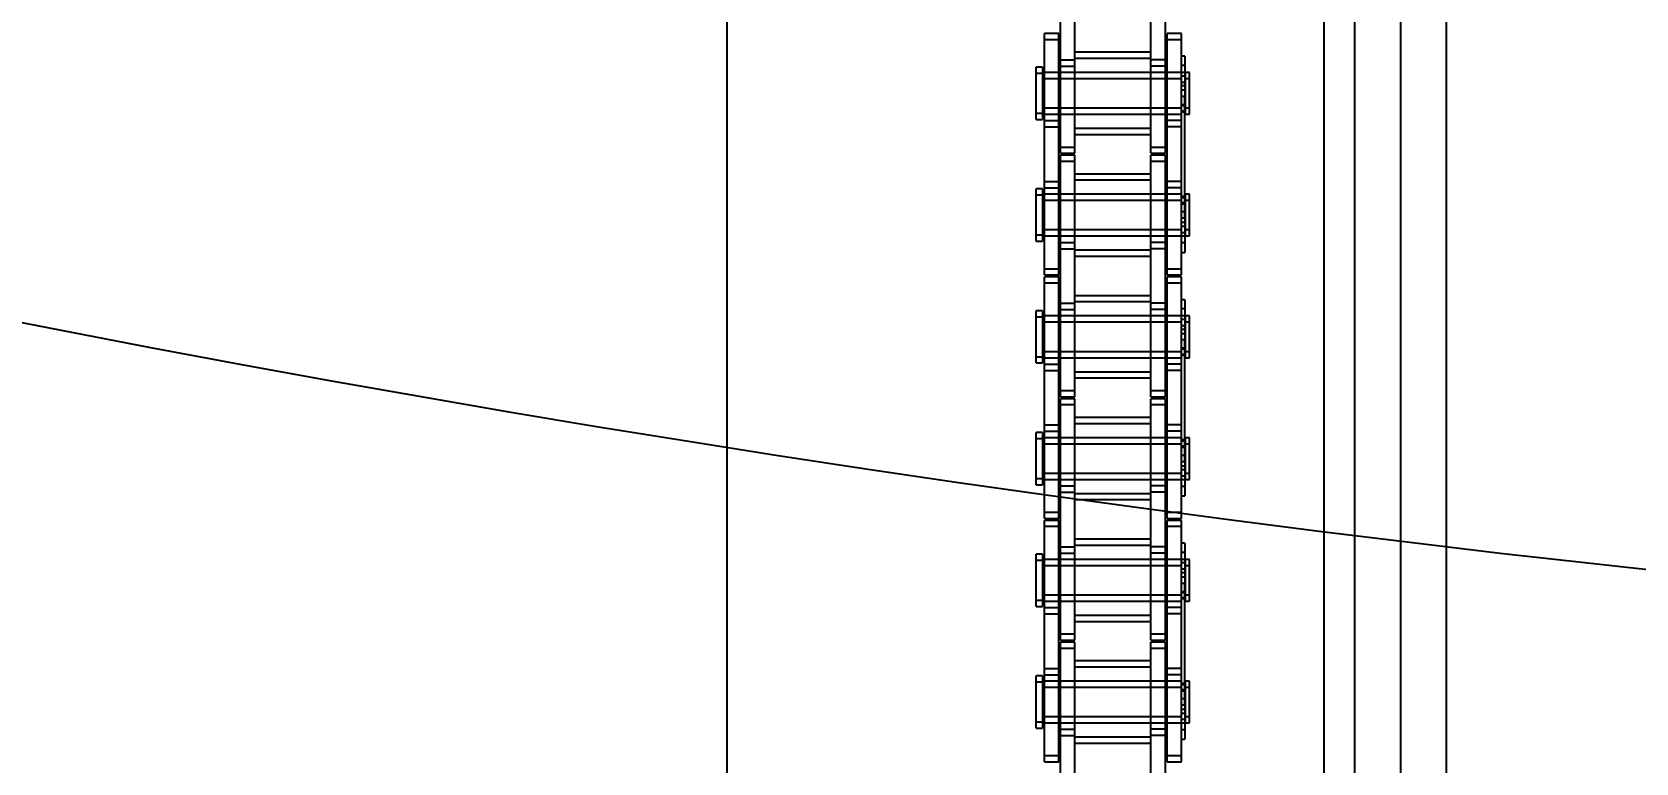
# Model space of a CAD drawing. Header units: metres. Extents: x 0 to 63075, y 0 to 44550.
# Drawn here: x 13911 to 14078.3, y 29265 to 29341.2 of the extents above; entities that cross this region are included whole.
import ezdxf

# ---------------------------------------------------------------- set-up
doc = ezdxf.new("R2010")
doc.units = ezdxf.units.M
doc.header["$LTSCALE"] = 75
doc.linetypes.add('HIDDEN2', pattern=[4.7625, 3.175, -1.5875])
for name, color, linetype in [('18_COTAS', 7, 'Continuous'), ('SDM', 7, 'Continuous'), ('SL1', 8, 'Continuous'), ('SL4', 4, 'Continuous'), ('ST1', 7, 'HIDDEN2')]:
    doc.layers.add(name, color=color, linetype=linetype)
doc.styles.add('ROMANS', font='ROMANS.SHX')
doc.dimstyles.new('75___1-75', dxfattribs={"dimscale": 75, "dimtxt": 2.5, "dimasz": 2, "dimexe": 1.5, "dimexo": 1, "dimgap": 0.5, "dimtad": 1, "dimdec": 0, "dimzin": 12, "dimtxsty": 'ROMANS', "dimcen": 0, "dimclrd": 256, "dimclre": 256, "dimclrt": 3, "dimazin": 3, "dimtfac": 1, "dimtdec": 0, "dimtmove": 0, "dimatfit": 0, "dimfxl": 1, "dimlwd": -1, "dimlwe": -1, "dimarcsym": 0})

# ---------------------------------------------------------------- blocks, each defined once
blk = doc.blocks.new('A$C1d93b9d1')
at = {"layer": 'SL1'}
for radius, start, end in [(1979, 150.48869, 76.2155), (1915.5, 151.39767, 77.94663), (1915.5, 151.39767, 77.48242)]:
    blk.add_arc((6031.73, 6950), radius, start, end, dxfattribs=at)
blk = doc.blocks.new('*D27')
at = {"layer": '18_COTAS', "transparency": 16777216}
for p, q in [((12131.24, 27878.33), (12131.24, 30705.37)), ((13913.74, 30509.57), (13913.74, 30705.37)), ((11981.24, 30592.87), (11122.31, 30592.87)), ((13913.74, 30592.87), (12131.24, 30592.87)), ((14063.74, 30592.87), (14213.74, 30592.87))]:
    blk.add_line(p, q, dxfattribs=at)
for points in [[(11981.24, 30617.87), (11981.24, 30567.87), (12131.24, 30592.87)], [(14063.74, 30617.87), (14063.74, 30567.87), (13913.74, 30592.87)]]:
    blk.add_solid(points, dxfattribs=at)
at = {"layer": 'Defpoints', "color": 0, "transparency": 16777216}
for p in [(13913.74, 30592.87), (13913.74, 30434.57), (12131.24, 27803.33)]:
    blk.add_point(p, dxfattribs=at)
at = {"layer": '18_COTAS', "color": 3, "transparency": 16777216, "insert": (11476.78, 30724.12), "char_height": 187.5, "attachment_point": 5, "style": 'ROMANS'}
blk.add_mtext('1782', dxfattribs=at)
blk = doc.blocks.new('A$C429c7d53')
at = {"layer": 'SL4'}
for p, q in [((262.76, 1009.76), (262.76, 2334.74)), ((328.24, 1009.76), (328.24, 2334.74)), ((337.76, 2334.74), (337.76, 1009.76))]:
    blk.add_line(p, q, dxfattribs=at)
at = {"layer": 'ST1'}
for p, q in [((325, 2334.74), (325, 1009.76)), ((328.24, 1009.76), (328.24, 2334.74)), ((333, 2334.74), (333, 1009.76)), ((297.51, 2247.61), (297.51, 2253.96)), ((299.03, 2247.61), (299.03, 2253.96)), ((306.96, 2247.61), (306.96, 2253.96)), ((308.48, 2247.61), (308.48, 2253.96)), ((295.84, 2250.36), (295.84, 2251.01)), ((297.36, 2251.01), (295.84, 2251.01)), ((297.36, 2250.36), (297.36, 2251.01)), ((308.64, 2250.36), (308.64, 2251.01)), ((310.16, 2251.01), (308.64, 2251.01)), ((310.16, 2250.36), (310.16, 2251.01)), ((295.84, 2241.26), (295.84, 2250.36)), ((297.36, 2250.36), (295.84, 2250.36)), ((297.36, 2241.26), (297.36, 2250.36)), ((308.64, 2241.26), (308.64, 2250.36)), ((310.16, 2250.36), (308.64, 2250.36)), ((310.16, 2241.26), (310.16, 2250.36)), ((295, 2246.83), (295, 2247.49)), ((295.66, 2247.49), (295, 2247.49)), ((295.66, 2247.49), (295.66, 2246.83)), ((297.51, 2248.27), (299.03, 2248.27)), ((297.51, 2247.61), (299.03, 2247.61)), ((297.51, 2238.52), (297.51, 2247.61)), ((299.03, 2238.52), (299.03, 2247.61)), ((306.96, 2249.05), (299.03, 2249.05)), ((306.96, 2248.4), (299.03, 2248.4)), ((308.48, 2248.27), (306.96, 2248.27)), ((308.48, 2247.61), (306.96, 2247.61)), ((306.96, 2238.52), (306.96, 2247.61)), ((308.48, 2238.52), (308.48, 2247.61)), ((310.49, 2248.64), (310.16, 2248.64)), ((310.49, 2247.67), (310.16, 2247.67)), ((310.49, 2248.64), (310.49, 2247.67)), ((310.49, 2247.67), (310.49, 2244.44)), ((295, 2242.04), (295, 2246.83)), ((295.66, 2246.83), (295, 2246.83)), ((310.16, 2246.94), (295.66, 2246.94)), ((295.66, 2246.83), (295.66, 2242.04)), ((310.16, 2246.28), (295.66, 2246.28)), ((297.36, 2246.94), (295.84, 2246.94)), ((297.36, 2246.28), (295.84, 2246.28)), ((299.03, 2246.94), (297.51, 2246.94)), ((299.03, 2246.28), (297.51, 2246.28)), ((306.96, 2246.94), (299.03, 2246.94)), ((306.96, 2246.28), (299.03, 2246.28)), ((308.48, 2246.94), (306.96, 2246.94)), ((308.48, 2246.28), (306.96, 2246.28)), ((310.49, 2246.94), (308.64, 2246.94)), ((310.16, 2246.28), (308.64, 2246.28)), ((310.53, 2246.57), (310.16, 2246.57)), ((310.53, 2245.91), (310.16, 2245.91)), ((310.53, 2246.94), (310.53, 2246.28)), ((311, 2246.94), (310.53, 2246.94)), ((310.53, 2246.28), (310.53, 2242.59)), ((311, 2246.28), (310.53, 2246.28)), ((311, 2246.28), (311, 2246.94)), ((311, 2242.59), (311, 2246.28)), ((310.49, 2245.54), (310.16, 2245.54)), ((310.49, 2245.09), (310.16, 2245.09)), ((310.49, 2244.44), (310.16, 2244.44)), ((310.49, 2231.74), (310.49, 2244.44)), ((295, 2242.69), (295.66, 2242.69)), ((295.66, 2243.25), (310.16, 2243.25)), ((295.66, 2242.59), (310.16, 2242.59)), ((295.84, 2243.25), (297.36, 2243.25)), ((295.84, 2242.59), (297.36, 2242.59)), ((297.51, 2243.25), (299.03, 2243.25)), ((297.51, 2242.59), (299.03, 2242.59)), ((299.03, 2243.25), (306.96, 2243.25)), ((299.03, 2242.59), (306.96, 2242.59)), ((306.96, 2243.25), (308.48, 2243.25)), ((306.96, 2242.59), (308.48, 2242.59)), ((308.64, 2243.25), (310.16, 2243.25)), ((308.64, 2242.59), (310.16, 2242.59)), ((310.16, 2243.61), (310.53, 2243.61)), ((310.49, 2243.47), (310.16, 2243.47)), ((310.16, 2242.96), (310.53, 2242.96)), ((310.49, 2242.82), (310.16, 2242.82)), ((310.53, 2243.25), (311, 2243.25)), ((310.53, 2242.59), (311, 2242.59)), ((295, 2242.04), (295.66, 2242.04)), ((295.84, 2241.92), (297.36, 2241.92)), ((295.84, 2241.26), (297.36, 2241.26)), ((295.84, 2234.91), (295.84, 2241.26)), ((297.36, 2234.91), (297.36, 2241.26)), ((299.03, 2241.13), (306.96, 2241.13)), ((310.16, 2241.92), (308.64, 2241.92)), ((310.16, 2241.26), (308.64, 2241.26)), ((308.64, 2234.91), (308.64, 2241.26)), ((310.16, 2234.91), (310.16, 2241.26)), ((297.51, 2239.17), (299.03, 2239.17)), ((299.03, 2240.48), (306.96, 2240.48)), ((306.96, 2239.17), (308.48, 2239.17)), ((297.51, 2238.52), (299.03, 2238.52)), ((297.51, 2237.66), (297.51, 2238.31)), ((299.03, 2238.31), (297.51, 2238.31)), ((297.51, 2228.56), (297.51, 2237.66)), ((299.03, 2237.66), (297.51, 2237.66)), ((299.03, 2237.66), (299.03, 2238.31)), ((299.03, 2228.56), (299.03, 2237.66)), ((306.96, 2238.52), (308.48, 2238.52)), ((306.96, 2237.66), (306.96, 2238.31)), ((308.48, 2238.31), (306.96, 2238.31)), ((306.96, 2228.56), (306.96, 2237.66)), ((308.48, 2237.66), (306.96, 2237.66)), ((308.48, 2237.66), (308.48, 2238.31)), ((308.48, 2228.56), (308.48, 2237.66)), ((306.96, 2236.35), (299.03, 2236.35)), ((306.96, 2235.7), (299.03, 2235.7)), ((295, 2234.13), (295, 2234.79)), ((295.66, 2234.79), (295, 2234.79)), ((295, 2229.34), (295, 2234.13)), ((295.66, 2234.13), (295, 2234.13)), ((295.66, 2234.79), (295.66, 2234.13)), ((310.16, 2234.24), (295.66, 2234.24)), ((295.66, 2234.13), (295.66, 2229.34)), ((295.84, 2235.57), (297.36, 2235.57)), ((295.84, 2234.91), (297.36, 2234.91)), ((295.84, 2225.82), (295.84, 2234.91)), ((297.36, 2234.24), (295.84, 2234.24)), ((297.36, 2225.82), (297.36, 2234.91)), ((299.03, 2234.24), (297.51, 2234.24)), ((306.96, 2234.24), (299.03, 2234.24)), ((308.48, 2234.24), (306.96, 2234.24)), ((310.16, 2235.57), (308.64, 2235.57)), ((310.16, 2234.91), (308.64, 2234.91)), ((308.64, 2225.82), (308.64, 2234.91)), ((310.16, 2234.24), (308.64, 2234.24)), ((310.16, 2225.82), (310.16, 2234.91)), ((310.53, 2234.24), (310.53, 2233.58)), ((311, 2234.24), (310.53, 2234.24)), ((311, 2233.58), (311, 2234.24)), ((310.16, 2233.58), (295.66, 2233.58)), ((297.36, 2233.58), (295.84, 2233.58)), ((299.03, 2233.58), (297.51, 2233.58)), ((306.96, 2233.58), (299.03, 2233.58)), ((308.48, 2233.58), (306.96, 2233.58)), ((310.16, 2233.58), (308.64, 2233.58)), ((310.49, 2234.01), (310.16, 2234.01)), ((310.53, 2233.87), (310.16, 2233.87)), ((310.49, 2233.35), (310.16, 2233.35)), ((310.53, 2233.21), (310.16, 2233.21)), ((310.49, 2232.39), (310.16, 2232.39)), ((310.53, 2233.58), (310.53, 2229.89)), ((311, 2233.58), (310.53, 2233.58)), ((311, 2229.89), (311, 2233.58)), ((310.49, 2231.74), (310.16, 2231.74)), ((310.49, 2231.28), (310.16, 2231.28)), ((310.16, 2230.91), (310.53, 2230.91)), ((310.49, 2231.74), (310.49, 2228.18)), ((295, 2229.99), (295.66, 2229.99)), ((295, 2229.34), (295.66, 2229.34)), ((295.66, 2230.55), (310.16, 2230.55)), ((295.66, 2229.89), (310.16, 2229.89)), ((295.84, 2230.55), (297.36, 2230.55)), ((295.84, 2229.89), (297.36, 2229.89)), ((297.51, 2230.55), (299.03, 2230.55)), ((297.51, 2229.89), (299.03, 2229.89)), ((297.51, 2229.22), (299.03, 2229.22)), ((299.03, 2230.55), (306.96, 2230.55)), ((299.03, 2229.89), (306.96, 2229.89)), ((306.96, 2230.55), (308.48, 2230.55)), ((306.96, 2229.89), (308.48, 2229.89)), ((308.48, 2229.22), (306.96, 2229.22)), ((308.64, 2230.55), (310.16, 2230.55)), ((308.64, 2229.89), (310.49, 2229.89)), ((310.16, 2230.26), (310.53, 2230.26)), ((310.49, 2229.16), (310.16, 2229.16)), ((310.53, 2230.55), (311, 2230.55)), ((310.53, 2229.89), (311, 2229.89)), ((297.51, 2228.56), (299.03, 2228.56)), ((297.51, 2222.21), (297.51, 2228.56)), ((299.03, 2222.21), (299.03, 2228.56)), ((299.03, 2228.43), (306.96, 2228.43)), ((299.03, 2227.78), (306.96, 2227.78)), ((308.48, 2228.56), (306.96, 2228.56)), ((306.96, 2222.21), (306.96, 2228.56)), ((308.48, 2222.21), (308.48, 2228.56)), ((310.16, 2228.18), (310.49, 2228.18)), ((295.84, 2226.47), (297.36, 2226.47)), ((295.84, 2225.82), (297.36, 2225.82)), ((308.64, 2226.47), (310.16, 2226.47)), ((308.64, 2225.82), (310.16, 2225.82)), ((295.84, 2224.96), (295.84, 2225.61)), ((297.36, 2225.61), (295.84, 2225.61)), ((295.84, 2215.86), (295.84, 2224.96)), ((297.36, 2224.96), (295.84, 2224.96)), ((297.36, 2224.96), (297.36, 2225.61)), ((297.36, 2215.86), (297.36, 2224.96)), ((308.64, 2224.96), (308.64, 2225.61)), ((310.16, 2225.61), (308.64, 2225.61)), ((308.64, 2215.86), (308.64, 2224.96)), ((310.16, 2224.96), (308.64, 2224.96)), ((310.16, 2224.96), (310.16, 2225.61)), ((310.16, 2215.86), (310.16, 2224.96)), ((297.51, 2222.87), (299.03, 2222.87)), ((306.96, 2223.65), (299.03, 2223.65)), ((306.96, 2223), (299.03, 2223)), ((308.48, 2222.87), (306.96, 2222.87)), ((310.49, 2223.24), (310.16, 2223.24)), ((310.49, 2223.24), (310.49, 2222.27)), ((295, 2221.43), (295, 2222.09)), ((295.66, 2222.09), (295, 2222.09)), ((295, 2216.64), (295, 2221.43)), ((295.66, 2221.43), (295, 2221.43)), ((295.66, 2222.09), (295.66, 2221.43)), ((310.16, 2221.54), (295.66, 2221.54)), ((295.66, 2221.43), (295.66, 2216.64)), ((310.16, 2220.88), (295.66, 2220.88)), ((297.36, 2221.54), (295.84, 2221.54)), ((297.36, 2220.88), (295.84, 2220.88)), ((297.51, 2222.21), (299.03, 2222.21)), ((297.51, 2213.12), (297.51, 2222.21)), ((299.03, 2221.54), (297.51, 2221.54)), ((299.03, 2220.88), (297.51, 2220.88)), ((299.03, 2213.12), (299.03, 2222.21)), ((306.96, 2221.54), (299.03, 2221.54)), ((306.96, 2220.88), (299.03, 2220.88)), ((308.48, 2222.21), (306.96, 2222.21)), ((306.96, 2213.12), (306.96, 2222.21)), ((308.48, 2221.54), (306.96, 2221.54)), ((308.48, 2220.88), (306.96, 2220.88)), ((308.48, 2213.12), (308.48, 2222.21)), ((310.49, 2221.54), (308.64, 2221.54)), ((310.16, 2220.88), (308.64, 2220.88)), ((310.49, 2222.27), (310.16, 2222.27)), ((310.53, 2221.17), (310.16, 2221.17)), ((310.49, 2222.27), (310.49, 2219.04)), ((310.53, 2221.54), (310.53, 2220.88)), ((311, 2221.54), (310.53, 2221.54)), ((310.53, 2220.88), (310.53, 2217.19)), ((311, 2220.88), (310.53, 2220.88)), ((311, 2220.88), (311, 2221.54)), ((311, 2217.19), (311, 2220.88)), ((310.53, 2220.51), (310.16, 2220.51)), ((310.49, 2220.14), (310.16, 2220.14)), ((310.49, 2219.69), (310.16, 2219.69)), ((310.49, 2219.04), (310.16, 2219.04)), ((310.49, 2206.34), (310.49, 2219.04)), ((295, 2217.29), (295.66, 2217.29)), ((295.66, 2217.85), (310.16, 2217.85)), ((295.84, 2217.85), (297.36, 2217.85)), ((297.51, 2217.85), (299.03, 2217.85)), ((299.03, 2217.85), (306.96, 2217.85)), ((306.96, 2217.85), (308.48, 2217.85)), ((308.64, 2217.85), (310.16, 2217.85)), ((310.16, 2218.21), (310.53, 2218.21)), ((310.49, 2218.07), (310.16, 2218.07)), ((310.16, 2217.56), (310.53, 2217.56)), ((310.49, 2217.42), (310.16, 2217.42)), ((310.53, 2217.85), (311, 2217.85)), ((295, 2216.64), (295.66, 2216.64)), ((295.66, 2217.19), (310.16, 2217.19)), ((295.84, 2217.19), (297.36, 2217.19)), ((295.84, 2216.52), (297.36, 2216.52)), ((295.84, 2215.86), (297.36, 2215.86)), ((295.84, 2209.51), (295.84, 2215.86)), ((297.36, 2209.51), (297.36, 2215.86)), ((297.51, 2217.19), (299.03, 2217.19)), ((299.03, 2217.19), (306.96, 2217.19)), ((299.03, 2215.73), (306.96, 2215.73)), ((306.96, 2217.19), (308.48, 2217.19)), ((308.64, 2217.19), (310.16, 2217.19)), ((310.16, 2216.52), (308.64, 2216.52)), ((310.16, 2215.86), (308.64, 2215.86)), ((308.64, 2209.51), (308.64, 2215.86)), ((310.16, 2209.51), (310.16, 2215.86)), ((310.53, 2217.19), (311, 2217.19)), ((299.03, 2215.08), (306.96, 2215.08)), ((297.51, 2213.77), (299.03, 2213.77)), ((297.51, 2213.12), (299.03, 2213.12)), ((297.51, 2212.26), (297.51, 2212.91)), ((299.03, 2212.91), (297.51, 2212.91)), ((299.03, 2212.26), (299.03, 2212.91)), ((306.96, 2213.77), (308.48, 2213.77)), ((306.96, 2213.12), (308.48, 2213.12)), ((306.96, 2212.26), (306.96, 2212.91)), ((308.48, 2212.91), (306.96, 2212.91)), ((308.48, 2212.26), (308.48, 2212.91)), ((297.51, 2203.16), (297.51, 2212.26)), ((299.03, 2212.26), (297.51, 2212.26)), ((299.03, 2203.16), (299.03, 2212.26)), ((306.96, 2210.95), (299.03, 2210.95)), ((306.96, 2203.16), (306.96, 2212.26)), ((308.48, 2212.26), (306.96, 2212.26)), ((308.48, 2203.16), (308.48, 2212.26)), ((295, 2208.73), (295, 2209.39)), ((295.66, 2209.39), (295, 2209.39)), ((295.66, 2209.39), (295.66, 2208.73)), ((295.84, 2210.17), (297.36, 2210.17)), ((295.84, 2209.51), (297.36, 2209.51)), ((295.84, 2200.42), (295.84, 2209.51)), ((297.36, 2200.42), (297.36, 2209.51)), ((306.96, 2210.3), (299.03, 2210.3)), ((310.16, 2210.17), (308.64, 2210.17)), ((310.16, 2209.51), (308.64, 2209.51)), ((308.64, 2200.42), (308.64, 2209.51)), ((310.16, 2200.42), (310.16, 2209.51)), ((295, 2203.94), (295, 2208.73)), ((295.66, 2208.73), (295, 2208.73)), ((310.16, 2208.84), (295.66, 2208.84)), ((295.66, 2208.73), (295.66, 2203.94)), ((310.16, 2208.18), (295.66, 2208.18)), ((297.36, 2208.84), (295.84, 2208.84)), ((297.36, 2208.18), (295.84, 2208.18)), ((299.03, 2208.84), (297.51, 2208.84)), ((299.03, 2208.18), (297.51, 2208.18)), ((306.96, 2208.84), (299.03, 2208.84)), ((306.96, 2208.18), (299.03, 2208.18)), ((308.48, 2208.84), (306.96, 2208.84)), ((308.48, 2208.18), (306.96, 2208.18)), ((310.16, 2208.84), (308.64, 2208.84)), ((310.16, 2208.18), (308.64, 2208.18)), ((310.49, 2208.61), (310.16, 2208.61)), ((310.53, 2208.47), (310.16, 2208.47)), ((310.49, 2207.95), (310.16, 2207.95)), ((310.53, 2207.81), (310.16, 2207.81)), ((310.53, 2208.84), (310.53, 2208.18)), ((311, 2208.84), (310.53, 2208.84)), ((310.53, 2208.18), (310.53, 2204.49)), ((311, 2208.18), (310.53, 2208.18)), ((311, 2208.18), (311, 2208.84)), ((311, 2204.49), (311, 2208.18)), ((310.49, 2206.99), (310.16, 2206.99)), ((310.49, 2206.34), (310.16, 2206.34)), ((310.49, 2205.88), (310.16, 2205.88)), ((310.49, 2206.34), (310.49, 2202.78)), ((295, 2204.59), (295.66, 2204.59)), ((295, 2203.94), (295.66, 2203.94)), ((295.66, 2205.15), (310.16, 2205.15)), ((295.66, 2204.49), (310.16, 2204.49)), ((295.84, 2205.15), (297.36, 2205.15)), ((295.84, 2204.49), (297.36, 2204.49)), ((297.51, 2205.15), (299.03, 2205.15)), ((297.51, 2204.49), (299.03, 2204.49)), ((299.03, 2205.15), (306.96, 2205.15)), ((299.03, 2204.49), (306.96, 2204.49)), ((306.96, 2205.15), (308.48, 2205.15)), ((306.96, 2204.49), (308.48, 2204.49)), ((308.64, 2205.15), (310.16, 2205.15)), ((308.64, 2204.49), (310.49, 2204.49)), ((310.16, 2205.51), (310.53, 2205.51)), ((310.16, 2204.86), (310.53, 2204.86)), ((310.53, 2205.15), (311, 2205.15)), ((310.53, 2204.49), (311, 2204.49)), ((297.51, 2203.82), (299.03, 2203.82)), ((297.51, 2203.16), (299.03, 2203.16)), ((297.51, 2196.81), (297.51, 2203.16)), ((299.03, 2196.81), (299.03, 2203.16)), ((299.03, 2203.03), (306.96, 2203.03)), ((299.03, 2202.38), (306.96, 2202.38)), ((308.48, 2203.82), (306.96, 2203.82)), ((308.48, 2203.16), (306.96, 2203.16)), ((306.96, 2196.81), (306.96, 2203.16)), ((308.48, 2196.81), (308.48, 2203.16)), ((310.49, 2203.76), (310.16, 2203.76)), ((310.16, 2202.78), (310.49, 2202.78)), ((295.84, 2201.07), (297.36, 2201.07)), ((308.64, 2201.07), (310.16, 2201.07)), ((295.84, 2200.42), (297.36, 2200.42)), ((295.84, 2199.56), (295.84, 2200.21)), ((297.36, 2200.21), (295.84, 2200.21)), ((295.84, 2190.46), (295.84, 2199.56)), ((297.36, 2199.56), (295.84, 2199.56)), ((297.36, 2199.56), (297.36, 2200.21)), ((297.36, 2190.46), (297.36, 2199.56)), ((308.64, 2200.42), (310.16, 2200.42)), ((308.64, 2199.56), (308.64, 2200.21)), ((310.16, 2200.21), (308.64, 2200.21)), ((308.64, 2190.46), (308.64, 2199.56)), ((310.16, 2199.56), (308.64, 2199.56)), ((310.16, 2199.56), (310.16, 2200.21)), ((310.16, 2190.46), (310.16, 2199.56)), ((297.51, 2197.47), (299.03, 2197.47)), ((306.96, 2198.25), (299.03, 2198.25)), ((306.96, 2197.6), (299.03, 2197.6)), ((308.48, 2197.47), (306.96, 2197.47)), ((310.49, 2197.84), (310.16, 2197.84)), ((310.49, 2197.84), (310.49, 2196.87)), ((295, 2196.03), (295, 2196.69)), ((295.66, 2196.69), (295, 2196.69)), ((295, 2191.24), (295, 2196.03)), ((295.66, 2196.03), (295, 2196.03)), ((295.66, 2196.69), (295.66, 2196.03)), ((310.16, 2196.14), (295.66, 2196.14)), ((295.66, 2196.03), (295.66, 2191.24)), ((297.36, 2196.14), (295.84, 2196.14)), ((297.51, 2196.81), (299.03, 2196.81)), ((297.51, 2187.72), (297.51, 2196.81)), ((299.03, 2196.14), (297.51, 2196.14)), ((299.03, 2187.72), (299.03, 2196.81)), ((306.96, 2196.14), (299.03, 2196.14)), ((308.48, 2196.81), (306.96, 2196.81)), ((306.96, 2187.72), (306.96, 2196.81)), ((308.48, 2196.14), (306.96, 2196.14)), ((308.48, 2187.72), (308.48, 2196.81)), ((310.49, 2196.14), (308.64, 2196.14)), ((310.49, 2196.87), (310.16, 2196.87)), ((310.53, 2195.77), (310.16, 2195.77)), ((310.49, 2196.87), (310.49, 2193.64)), ((310.53, 2196.14), (310.53, 2195.48)), ((311, 2196.14), (310.53, 2196.14)), ((311, 2195.48), (311, 2196.14)), ((310.16, 2195.48), (295.66, 2195.48)), ((297.36, 2195.48), (295.84, 2195.48)), ((299.03, 2195.48), (297.51, 2195.48)), ((306.96, 2195.48), (299.03, 2195.48)), ((308.48, 2195.48), (306.96, 2195.48)), ((310.16, 2195.48), (308.64, 2195.48)), ((310.53, 2195.11), (310.16, 2195.11)), ((310.49, 2194.74), (310.16, 2194.74)), ((310.49, 2194.29), (310.16, 2194.29)), ((310.53, 2195.48), (310.53, 2191.79)), ((311, 2195.48), (310.53, 2195.48)), ((311, 2191.79), (311, 2195.48)), ((295.66, 2192.45), (310.16, 2192.45)), ((295.84, 2192.45), (297.36, 2192.45)), ((297.51, 2192.45), (299.03, 2192.45)), ((299.03, 2192.45), (306.96, 2192.45)), ((306.96, 2192.45), (308.48, 2192.45)), ((308.64, 2192.45), (310.16, 2192.45)), ((310.49, 2193.64), (310.16, 2193.64)), ((310.16, 2192.81), (310.53, 2192.81)), ((310.49, 2192.67), (310.16, 2192.67)), ((310.49, 2180.94), (310.49, 2193.64)), ((310.53, 2192.45), (311, 2192.45)), ((295, 2191.89), (295.66, 2191.89)), ((295, 2191.24), (295.66, 2191.24)), ((295.66, 2191.79), (310.16, 2191.79)), ((295.84, 2191.79), (297.36, 2191.79)), ((295.84, 2191.12), (297.36, 2191.12)), ((297.51, 2191.79), (299.03, 2191.79)), ((299.03, 2191.79), (306.96, 2191.79)), ((306.96, 2191.79), (308.48, 2191.79)), ((308.64, 2191.79), (310.16, 2191.79)), ((310.16, 2191.12), (308.64, 2191.12)), ((310.16, 2192.16), (310.53, 2192.16)), ((310.49, 2192.02), (310.16, 2192.02)), ((310.53, 2191.79), (311, 2191.79)), ((295.84, 2190.46), (297.36, 2190.46)), ((295.84, 2184.11), (295.84, 2190.46)), ((297.36, 2184.11), (297.36, 2190.46)), ((299.03, 2190.33), (306.96, 2190.33)), ((299.03, 2189.68), (306.96, 2189.68)), ((310.16, 2190.46), (308.64, 2190.46)), ((308.64, 2184.11), (308.64, 2190.46)), ((310.16, 2184.11), (310.16, 2190.46)), ((297.51, 2188.37), (299.03, 2188.37)), ((297.51, 2187.72), (299.03, 2187.72)), ((297.51, 2186.86), (297.51, 2187.51)), ((299.03, 2187.51), (297.51, 2187.51)), ((299.03, 2186.86), (299.03, 2187.51)), ((306.96, 2188.37), (308.48, 2188.37)), ((306.96, 2187.72), (308.48, 2187.72)), ((306.96, 2186.86), (306.96, 2187.51)), ((308.48, 2187.51), (306.96, 2187.51)), ((308.48, 2186.86), (308.48, 2187.51)), ((297.51, 2177.76), (297.51, 2186.86)), ((299.03, 2186.86), (297.51, 2186.86)), ((299.03, 2177.76), (299.03, 2186.86)), ((306.96, 2185.55), (299.03, 2185.55)), ((306.96, 2177.76), (306.96, 2186.86)), ((308.48, 2186.86), (306.96, 2186.86)), ((308.48, 2177.76), (308.48, 2186.86)), ((295, 2183.33), (295, 2183.99)), ((295.66, 2183.99), (295, 2183.99)), ((295.66, 2183.99), (295.66, 2183.33)), ((295.84, 2184.77), (297.36, 2184.77)), ((295.84, 2184.11), (297.36, 2184.11)), ((295.84, 2175.02), (295.84, 2184.11)), ((297.36, 2175.02), (297.36, 2184.11)), ((306.96, 2184.9), (299.03, 2184.9)), ((310.16, 2184.77), (308.64, 2184.77)), ((310.16, 2184.11), (308.64, 2184.11)), ((308.64, 2175.02), (308.64, 2184.11)), ((310.16, 2175.02), (310.16, 2184.11)), ((295, 2178.54), (295, 2183.33)), ((295.66, 2183.33), (295, 2183.33)), ((310.16, 2183.44), (295.66, 2183.44)), ((295.66, 2183.33), (295.66, 2178.54)), ((310.16, 2182.78), (295.66, 2182.78)), ((297.36, 2183.44), (295.84, 2183.44)), ((297.36, 2182.78), (295.84, 2182.78)), ((299.03, 2183.44), (297.51, 2183.44)), ((299.03, 2182.78), (297.51, 2182.78)), ((306.96, 2183.44), (299.03, 2183.44)), ((306.96, 2182.78), (299.03, 2182.78)), ((308.48, 2183.44), (306.96, 2183.44)), ((308.48, 2182.78), (306.96, 2182.78)), ((310.16, 2183.44), (308.64, 2183.44)), ((310.16, 2182.78), (308.64, 2182.78)), ((310.49, 2183.21), (310.16, 2183.21)), ((310.53, 2183.07), (310.16, 2183.07)), ((310.49, 2182.55), (310.16, 2182.55)), ((310.53, 2182.41), (310.16, 2182.41)), ((310.53, 2183.44), (310.53, 2182.78)), ((311, 2183.44), (310.53, 2183.44)), ((310.53, 2182.78), (310.53, 2179.09)), ((311, 2182.78), (310.53, 2182.78)), ((311, 2182.78), (311, 2183.44)), ((311, 2179.09), (311, 2182.78)), ((310.49, 2181.59), (310.16, 2181.59)), ((310.49, 2180.94), (310.16, 2180.94)), ((310.49, 2180.48), (310.16, 2180.48)), ((310.49, 2180.94), (310.49, 2177.38)), ((295, 2179.19), (295.66, 2179.19)), ((295.66, 2179.75), (310.16, 2179.75)), ((295.66, 2179.09), (310.16, 2179.09)), ((295.84, 2179.75), (297.36, 2179.75)), ((295.84, 2179.09), (297.36, 2179.09)), ((297.51, 2179.75), (299.03, 2179.75)), ((297.51, 2179.09), (299.03, 2179.09)), ((299.03, 2179.75), (306.96, 2179.75)), ((299.03, 2179.09), (306.96, 2179.09)), ((306.96, 2179.75), (308.48, 2179.75)), ((306.96, 2179.09), (308.48, 2179.09)), ((308.64, 2179.75), (310.16, 2179.75)), ((308.64, 2179.09), (310.49, 2179.09)), ((310.16, 2180.11), (310.53, 2180.11)), ((310.16, 2179.46), (310.53, 2179.46)), ((310.53, 2179.75), (311, 2179.75)), ((310.53, 2179.09), (311, 2179.09)), ((295, 2178.54), (295.66, 2178.54)), ((297.51, 2178.42), (299.03, 2178.42)), ((297.51, 2177.76), (299.03, 2177.76)), ((297.51, 2171.41), (297.51, 2177.76)), ((299.03, 2171.41), (299.03, 2177.76)), ((299.03, 2177.63), (306.96, 2177.63)), ((308.48, 2178.42), (306.96, 2178.42)), ((308.48, 2177.76), (306.96, 2177.76)), ((306.96, 2171.41), (306.96, 2177.76)), ((308.48, 2171.41), (308.48, 2177.76)), ((310.49, 2178.36), (310.16, 2178.36)), ((310.16, 2177.38), (310.49, 2177.38)), ((295.84, 2175.67), (297.36, 2175.67)), ((299.03, 2176.98), (306.96, 2176.98)), ((308.64, 2175.67), (310.16, 2175.67)), ((295.84, 2175.02), (297.36, 2175.02)), ((308.64, 2175.02), (310.16, 2175.02))]:
    blk.add_line(p, q, dxfattribs=at)

msp = doc.modelspace()

# ---------------------------------------------------------------- block references
at = {"layer": 'SDM'}
for name, p in [('A$C1d93b9d1', (8259.51, 24302.83)), ('A$C429c7d53', (13720.74, 27090.07))]:
    msp.add_blockref(name, p, dxfattribs=at)

# ---------------------------------------------------------------- dimensions: what is measured, and where the dimension line sits
at = {"layer": '18_COTAS'}
dim = msp.add_linear_dim(base=(13913.73996451, 30592.87116724), p1=(12131.23996451, 27803.3334565), p2=(13913.73996451, 30434.56595658), dimstyle='75___1-75', dxfattribs=at)
dim.commit()
dim.dimension.update_dxf_attribs({"geometry": '*D27', "text_midpoint": (11476.77567879, 30592.87116724), "dimtype": 160})

doc.saveas('drawing.dxf')
